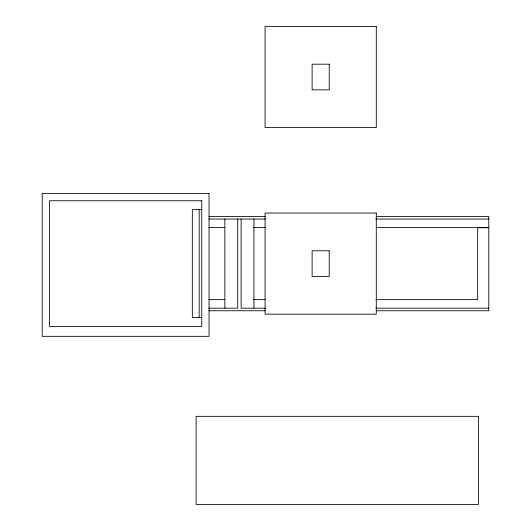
<?xml version="1.0" encoding="UTF-8"?>
<svg xmlns="http://www.w3.org/2000/svg" width="531" height="531" viewBox="0 0 531 531"><rect width="100%" height="100%" fill="white"/><g stroke="black" fill="none" stroke-linecap="round" stroke-linejoin="round"><path stroke-width="0.8" d="M201.747 209.626L192.335 209.626L192.335 317.604L201.747 317.604M208.975 216.469L265.075 216.469M376.287 216.469L488.785 216.469L488.785 227.593L376.147 227.593M208.922 219.037L265.593 219.037M375.822 219.037L488.785 219.037M208.982 227.593L224.713 227.593M253.274 227.593L265.075 227.593M208.982 299.637L224.713 299.637M253.274 299.637L265.075 299.637M375.868 299.637L477.661 299.637L477.661 227.772L488.785 227.772L488.785 310.754L376.287 310.754M208.922 308.192L237.696 308.192L237.696 219.037M265.639 308.192L241.12 308.192L241.12 219.037M375.822 308.192L488.785 308.192M208.975 310.754L265.075 310.754M253.951 219.037L253.951 308.192M224.865 219.037L224.865 308.192M199.178 209.626L199.178 317.604M376.287 26.55L265.075 26.55L265.075 127.5L376.287 127.5L376.287 26.55M329.233 64.191L312.122 64.191L312.122 89.858L329.233 89.858L329.233 64.191M209.035 193.463L42.215 193.463L42.215 336.329L209.035 336.329L209.035 193.463M201.747 200.758L49.509 200.758L49.509 326.472L201.747 326.472L201.747 200.758M376.287 213.05L265.075 213.05L265.075 314.179L376.287 314.179L376.287 213.05M329.233 250.778L312.122 250.778L312.122 276.445L329.233 276.445L329.233 250.778M478.444 416.337L196.131 416.337L196.131 504.45L478.444 504.45L478.444 416.337"/></g></svg>
